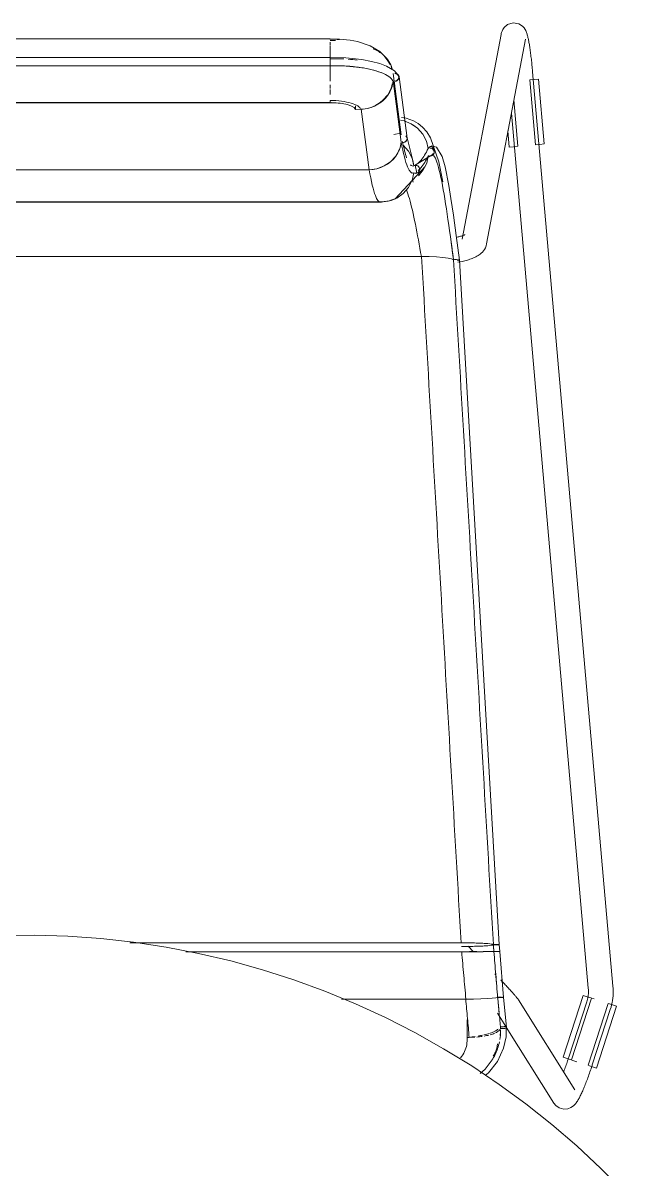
# Model space of a CAD drawing. Header units: millimetres. Extents: x 155927 to 317870, y -36033 to 97293.
# Drawn here: x 212878 to 213169, y 12593 to 13148 of the extents above; entities that cross this region are included whole.
import ezdxf

# ---------------------------------------------------------------- set-up
doc = ezdxf.new("R2010")
doc.units = ezdxf.units.MM
doc.header["$MEASUREMENT"] = 0
doc.layers.add('I-FURN', color=8, linetype='CONTINUOUS', lineweight=9)

msp = doc.modelspace()

# ---------------------------------------------------------------- linework, layer by layer
at = {"layer": 'I-FURN'}
for p, q in [((213112.83, 13147.45), (213111.25, 13146.12)), ((213112.83, 13147.45), (213115.58, 13148.28)), ((213115.58, 13148.28), (213118.34, 13147.8)), ((213118.34, 13147.8), (213119.99, 13146.75)), ((213109.69, 13142.69), (213090.88, 13043.4)), ((213109.78, 13143.1), (213109.69, 13142.69)), ((213109.92, 13143.62), (213109.78, 13143.1)), ((213110.13, 13144.24), (213109.92, 13143.62)), ((213110.5, 13145.04), (213110.13, 13144.24)), ((213111.25, 13146.12), (213110.5, 13145.04)), ((213119.99, 13146.75), (213120.85, 13145.85)), ((213120.85, 13145.85), (213121.33, 13145.14)), ((213121.33, 13145.14), (213121.63, 13144.58)), ((213121.63, 13144.58), (213121.85, 13144.11)), ((213121.85, 13144.11), (213122.02, 13143.68)), ((213122.02, 13143.68), (213122.16, 13143.28)), ((213122.16, 13143.28), (213122.28, 13142.88)), ((213122.28, 13142.88), (213122.4, 13142.48)), ((213122.4, 13142.48), (213122.51, 13142.08)), ((213122.51, 13142.08), (213122.61, 13141.67)), ((213026.79, 13140.5), (212731.93, 13140.5)), ((213026.79, 13140.33), (213026.79, 13140.5)), ((213031.3, 13140.42), (213026.79, 13140.5)), ((213026.79, 13140.48), (213026.79, 13140.2)), ((213026.79, 13139.01), (213026.79, 13137.26)), ((213026.79, 13136.98), (213026.79, 13134.4)), ((213036.51, 13139.9), (213031.3, 13140.42)), ((213040.01, 13139.25), (213036.51, 13139.9)), ((213046.16, 13137.23), (213040.01, 13139.25)), ((213050.88, 13134.36), (213046.16, 13137.23)), ((213102.67, 13041.16), (213121.48, 13140.45)), ((213122.61, 13141.67), (213122.71, 13141.24)), ((213122.71, 13141.24), (213122.81, 13140.8)), ((213122.81, 13140.8), (213122.9, 13140.34)), ((213122.9, 13140.34), (213123, 13139.86)), ((213123, 13139.86), (213123.1, 13139.37)), ((213123.1, 13139.37), (213123.19, 13138.85)), ((213123.19, 13138.85), (213123.28, 13138.32)), ((213123.28, 13138.32), (213123.38, 13137.77)), ((213123.38, 13137.77), (213123.47, 13137.2)), ((213123.47, 13137.2), (213123.56, 13136.61)), ((213123.56, 13136.61), (213123.65, 13136.01)), ((213026.79, 13131.46), (212731.93, 13131.46)), ((213026.79, 13131.22), (213026.79, 13134.24)), ((213026.79, 13134.23), (213026.79, 13131.22)), ((213026.79, 13131.46), (213026.79, 13127.61)), ((213034.35, 13131.32), (213026.79, 13131.46)), ((213026.79, 13131.39), (213026.79, 13131.46)), ((213026.79, 13131.2), (213026.79, 13131.39)), ((213026.79, 13130.89), (213026.79, 13131.2)), ((213026.79, 13130.5), (213026.79, 13130.89)), ((213042.23, 13130.52), (213034.35, 13131.32)), ((213052.85, 13132.52), (213050.88, 13134.36)), ((213054.52, 13130.45), (213052.85, 13132.52)), ((213123.65, 13136.01), (213123.74, 13135.39)), ((213123.74, 13135.39), (213123.83, 13134.76)), ((213123.83, 13134.76), (213123.92, 13134.11)), ((213123.92, 13134.11), (213124.01, 13133.44)), ((213124.01, 13133.44), (213124.1, 13132.77)), ((213124.1, 13132.77), (213124.18, 13132.08)), ((213124.18, 13132.08), (213124.27, 13131.38)), ((213124.27, 13131.38), (213124.35, 13130.67)), ((212731.93, 13127.5), (213026.79, 13127.5)), ((213026.79, 13130.05), (213026.79, 13130.5)), ((213026.79, 13129.56), (213026.79, 13130.05)), ((213026.79, 13129.06), (213026.79, 13129.56)), ((213026.79, 13128.58), (213026.79, 13129.06)), ((213026.79, 13128.17), (213026.79, 13128.58)), ((213026.79, 13127.84), (213026.79, 13128.17)), ((213026.79, 13127.61), (213026.79, 13127.84)), ((213026.79, 13123.72), (213026.79, 13127.53)), ((213026.79, 13127.53), (213026.79, 13123.72)), ((213033.01, 13127.42), (213026.79, 13127.5)), ((213039.57, 13126.89), (213033.01, 13127.42)), ((213043.59, 13126.3), (213039.57, 13126.89)), ((213046.95, 13129.65), (213042.23, 13130.52)), ((213048.02, 13125.33), (213043.59, 13126.3)), ((213050.99, 13128.57), (213046.95, 13129.65)), ((213051.46, 13124.24), (213048.02, 13125.33)), ((213054.16, 13127.38), (213050.99, 13128.57)), ((213057.99, 13125.08), (213054.16, 13127.38)), ((213055.86, 13128.18), (213054.52, 13130.45)), ((213124.35, 13130.67), (213124.43, 13129.95)), ((213124.43, 13129.95), (213124.51, 13129.23)), ((213124.51, 13129.23), (213124.59, 13128.49)), ((213124.59, 13128.49), (213124.66, 13127.76)), ((213124.66, 13127.76), (213124.74, 13127.01)), ((213124.74, 13127.01), (213124.81, 13126.26)), ((213124.81, 13126.26), (213124.88, 13125.51)), ((213124.88, 13125.51), (213124.95, 13124.76)), ((213026.79, 13123.52), (213026.79, 13119.97)), ((213057.4, 13123.75), (213061.24, 13094.06)), ((213061.26, 13090.51), (213057.42, 13120.21)), ((213058.17, 13117.78), (213057.85, 13120.22)), ((213059.88, 13122.69), (213057.99, 13125.08)), ((213060.24, 13122.19), (213064.09, 13092.42)), ((213123.54, 13120.62), (213126.3, 13089.21)), ((213123.67, 13120.64), (213125.73, 13120.82)), ((213124.95, 13124.76), (213124.96, 13124.6)), ((213163.91, 12681.28), (213124.96, 13124.6)), ((213125.73, 13120.82), (213127.78, 13121)), ((213127.78, 13121), (213130.54, 13089.59)), ((213026.79, 13118.34), (213026.79, 13116.5)), ((213026.79, 13115.98), (213026.79, 13113.51)), ((213026.79, 13109.66), (212731.93, 13109.66)), ((212731.93, 13109.6), (213026.79, 13109.6)), ((213026.79, 13109.6), (213029.82, 13109.49)), ((213029.82, 13109.49), (213032.67, 13109.17)), ((213032.67, 13109.17), (213035.17, 13108.66)), ((213035.17, 13108.66), (213037.15, 13107.99)), ((213117.86, 13088.47), (213115.88, 13110.95)), ((213037.15, 13107.99), (213038.5, 13107.2)), ((213038.5, 13107.2), (213039.14, 13106.34)), ((213039.14, 13106.34), (213039.14, 13108.01)), ((213039.14, 13106.34), (213041.86, 13106.41)), ((213041.86, 13106.41), (213045.72, 13077.13)), ((213114.67, 13104.58), (213151.95, 12680.23)), ((213060.89, 13101.12), (213062.63, 13100.75)), ((213062.64, 13100.75), (213060.9, 13101.12)), ((213063.63, 13102.09), (213061.36, 13102.38)), ((213066.15, 13099.35), (213062.64, 13100.75)), ((213067.23, 13100.8), (213063.63, 13102.09)), ((213069.24, 13097.18), (213066.15, 13099.35)), ((213066.87, 13098.93), (213069.24, 13097.18)), ((213069.5, 13099.45), (213067.23, 13100.8)), ((213071.67, 13097.68), (213069.5, 13099.45)), ((213073.66, 13095.43), (213071.67, 13097.68)), ((213061.12, 13094.84), (213057.63, 13094.15)), ((213063.85, 13093.09), (213063.56, 13093.48)), ((213064.04, 13092.65), (213063.85, 13093.09)), ((213064.11, 13092.18), (213064.04, 13092.65)), ((213064.04, 13091.71), (213064.11, 13092.18)), ((213064.08, 13092.49), (213067.05, 13080.88)), ((213071.72, 13094.35), (213069.24, 13097.18)), ((213073.46, 13091.03), (213071.72, 13094.35)), ((213075.48, 13092.61), (213073.66, 13095.43)), ((213079.47, 13080.89), (213075.48, 13092.61)), ((213112.93, 13095.99), (213113.63, 13088.1)), ((213061.73, 13090.35), (213062.23, 13090.32)), ((213062.23, 13090.32), (213062.72, 13090.4)), ((213064.76, 13086.14), (213062.25, 13089.02)), ((213062.72, 13090.4), (213063.17, 13090.59)), ((213063.17, 13090.59), (213063.56, 13090.89)), ((213063.56, 13090.89), (213063.85, 13091.27)), ((213063.85, 13091.27), (213064.04, 13091.71)), ((213074.36, 13087.4), (213073.46, 13091.03)), ((213074.83, 13087.57), (213074.36, 13087.4)), ((213074.36, 13087.4), (213074.83, 13087.56)), ((213076.18, 13088.62), (213075.27, 13088.32)), ((213075.33, 13087.61), (213075.82, 13087.53)), ((213075.83, 13087.53), (213075.33, 13087.61)), ((213075.82, 13087.53), (213076.28, 13087.34)), ((213076.28, 13087.34), (213075.83, 13087.53)), ((213078.37, 13088.09), (213076.18, 13088.62)), ((213076.28, 13087.34), (213076.67, 13087.03)), ((213076.67, 13087.03), (213076.28, 13087.34)), ((213076.67, 13087.03), (213076.97, 13086.64)), ((213076.97, 13086.64), (213076.67, 13087.03)), ((213076.97, 13086.64), (213077.16, 13086.18)), ((213077.17, 13086.18), (213076.97, 13086.64)), ((213081.14, 13083.45), (213078.37, 13088.09)), ((213115.67, 13088.28), (213113.63, 13088.1)), ((213117.73, 13088.46), (213115.67, 13088.28)), ((213128.49, 13089.41), (213126.43, 13089.22)), ((213130.54, 13089.59), (213128.49, 13089.41)), ((213053.03, 13078.93), (213056.14, 13081)), ((213056.14, 13081), (213058.63, 13083.75)), ((213066.51, 13082.75), (213064.76, 13086.14)), ((213067.4, 13079.03), (213066.51, 13082.75)), ((213067.05, 13080.88), (213067.37, 13079.01)), ((213077.04, 13084.84), (213067.65, 13079.13)), ((213074.41, 13083.92), (213073.62, 13080.3)), ((213073.63, 13080.3), (213074.41, 13083.91)), ((213074.89, 13083.77), (213074.41, 13083.92)), ((213074.41, 13083.91), (213074.89, 13083.76)), ((213075.39, 13083.74), (213074.89, 13083.77)), ((213074.89, 13083.76), (213075.39, 13083.73)), ((213075.88, 13083.83), (213075.39, 13083.74)), ((213075.39, 13083.73), (213075.88, 13083.82)), ((213076.33, 13084.03), (213075.88, 13083.83)), ((213075.88, 13083.82), (213076.33, 13084.03)), ((213076.7, 13084.35), (213076.33, 13084.03)), ((213076.33, 13084.03), (213076.71, 13084.35)), ((213076.99, 13084.75), (213076.7, 13084.35)), ((213076.71, 13084.35), (213077, 13084.75)), ((213077.18, 13085.21), (213076.99, 13084.75)), ((213077, 13084.75), (213077.18, 13085.21)), ((213077.16, 13086.18), (213077.23, 13085.7)), ((213077.24, 13085.7), (213077.17, 13086.18)), ((213077.23, 13085.7), (213077.18, 13085.21)), ((213077.18, 13085.21), (213077.24, 13085.7)), ((213081.37, 13071.23), (213079.47, 13080.89)), ((213082.55, 13078.45), (213081.14, 13083.45)), ((213045.72, 13077.13), (212713, 13077.13)), ((212713, 13077.13), (213045.72, 13077.13)), ((213045.72, 13077.13), (213049.49, 13077.61)), ((213049.49, 13077.61), (213053.03, 13078.93)), ((213072.93, 13078.65), (213058.33, 13062.95)), ((213069.22, 13075.56), (213066.34, 13075.51)), ((213066.51, 13071.81), (213067.4, 13075.52)), ((213067.4, 13079.03), (213067.87, 13079.19)), ((213067.87, 13079.19), (213067.4, 13079.03)), ((213067.87, 13075.37), (213067.4, 13075.53)), ((213067.4, 13075.52), (213067.87, 13075.36)), ((213067.87, 13079.19), (213068.37, 13079.23)), ((213068.37, 13079.23), (213067.87, 13079.19)), ((213068.37, 13075.33), (213067.87, 13075.37)), ((213067.87, 13075.36), (213068.37, 13075.32)), ((213068.92, 13075.42), (213068.08, 13079.32)), ((213068.37, 13079.23), (213068.86, 13079.15)), ((213068.86, 13079.15), (213068.37, 13079.23)), ((213068.86, 13075.41), (213068.37, 13075.33)), ((213068.37, 13075.32), (213068.86, 13075.41)), ((213068.86, 13079.15), (213069.31, 13078.95)), ((213069.31, 13078.95), (213068.86, 13079.15)), ((213069.31, 13075.61), (213068.86, 13075.41)), ((213068.86, 13075.41), (213069.31, 13075.61)), ((213069.31, 13078.95), (213069.69, 13078.63)), ((213069.7, 13078.63), (213069.31, 13078.95)), ((213069.69, 13075.93), (213069.31, 13075.61)), ((213069.31, 13075.61), (213069.7, 13075.92)), ((213071.98, 13076.98), (213069.58, 13074.14)), ((213069.59, 13074.14), (213071.99, 13076.98)), ((213069.69, 13078.63), (213069.99, 13078.23)), ((213069.99, 13076.33), (213069.69, 13075.93)), ((213069.99, 13078.23), (213069.7, 13078.63)), ((213069.7, 13075.92), (213069.99, 13076.33)), ((213069.99, 13078.23), (213070.17, 13077.77)), ((213070.18, 13077.77), (213069.99, 13078.23)), ((213070.17, 13076.79), (213069.99, 13076.33)), ((213069.99, 13076.33), (213070.18, 13076.79)), ((213070.17, 13077.77), (213070.24, 13077.28)), ((213070.24, 13077.28), (213070.17, 13076.79)), ((213070.25, 13077.28), (213070.18, 13077.77)), ((213070.18, 13076.79), (213070.25, 13077.28)), ((213073.62, 13080.3), (213071.98, 13076.98)), ((213071.99, 13076.98), (213073.63, 13080.3)), ((213084.35, 13069.44), (213082.55, 13078.45)), ((213066.48, 13071.75), (213064.75, 13068.42)), ((213064.76, 13068.42), (213066.49, 13071.75)), ((213062.25, 13065.55), (213059.11, 13063.38)), ((213059.11, 13063.37), (213062.25, 13065.54)), ((213064.75, 13068.42), (213062.25, 13065.55)), ((213062.25, 13065.54), (213064.76, 13068.42)), ((213085.38, 13063.12), (213084.35, 13069.44)), ((213051.75, 13061.53), (212706.97, 13061.53)), ((212706.97, 13061.53), (213051.75, 13061.53)), ((212707.5, 13061.38), (213012.3, 13061.38)), ((213012.3, 13061.38), (213051.21, 13061.38)), ((213054.96, 13061.82), (213051.21, 13061.38)), ((213055.54, 13062.01), (213051.75, 13061.54)), ((213051.75, 13061.53), (213055.54, 13062.01)), ((213059.43, 13063.55), (213054.96, 13061.82)), ((213059.11, 13063.38), (213055.54, 13062.01)), ((213055.54, 13062.01), (213059.11, 13063.37)), ((213058.33, 13062.95), (213056.4, 13062.25)), ((213086.57, 13055.1), (213085.38, 13063.12)), ((213087.92, 13045.17), (213086.57, 13055.1)), ((213088.33, 13044.42), (213087.84, 13044.32)), ((213089.47, 13033.32), (213087.92, 13045.17)), ((213088.8, 13044.52), (213088.33, 13044.42)), ((213089.24, 13044.63), (213088.8, 13044.52)), ((213089.67, 13044.73), (213089.24, 13044.63)), ((213090.06, 13044.84), (213089.67, 13044.73)), ((213090.43, 13044.95), (213090.06, 13044.84)), ((213090.76, 13045.06), (213090.43, 13044.95)), ((213091.07, 13045.16), (213090.76, 13045.06)), ((213091.33, 13045.26), (213091.07, 13045.16)), ((213091.57, 13045.36), (213091.33, 13045.26)), ((213091.76, 13045.45), (213091.57, 13045.36)), ((213091.91, 13045.52), (213091.76, 13045.45)), ((213092, 13045.57), (213091.91, 13045.52)), ((213092.07, 13045.61), (213092, 13045.57)), ((213092.1, 13045.63), (213092.07, 13045.61)), ((213100.09, 13036.69), (213099.56, 13036.23)), ((213100.62, 13037.2), (213100.09, 13036.69)), ((213101.13, 13037.8), (213100.62, 13037.2)), ((213101.61, 13038.49), (213101.13, 13037.8)), ((213102.05, 13039.28), (213101.61, 13038.49)), ((213102.41, 13040.17), (213102.05, 13039.28)), ((213102.67, 13041.16), (213102.41, 13040.17)), ((213071.06, 13035.03), (212687.66, 13035.03)), ((212687.66, 13035.03), (213071.06, 13035.03)), ((213074.83, 13034.97), (213071.06, 13035.03)), ((213071.14, 13035.03), (213074.83, 13034.97)), ((213078.36, 13034.82), (213074.83, 13034.97)), ((213074.89, 13034.97), (213078.37, 13034.82)), ((213081.47, 13034.58), (213078.36, 13034.82)), ((213078.41, 13034.82), (213081.47, 13034.58)), ((213083.96, 13034.27), (213081.47, 13034.58)), ((213081.5, 13034.58), (213083.96, 13034.27)), ((213085.71, 13033.9), (213083.96, 13034.27)), ((213083.97, 13034.27), (213085.71, 13033.9)), ((213086.61, 13033.5), (213085.71, 13033.9)), ((213085.71, 13033.9), (213086.61, 13033.5)), ((213087.08, 13033.52), (213086.61, 13033.5)), ((213086.61, 13033.5), (213087.08, 13033.52)), ((213087.58, 13033.53), (213087.08, 13033.52)), ((213087.08, 13033.52), (213087.58, 13033.53)), ((213088.07, 13033.52), (213087.58, 13033.53)), ((213087.58, 13033.53), (213088.07, 13033.52)), ((213088.52, 13033.5), (213088.07, 13033.52)), ((213088.07, 13033.52), (213088.53, 13033.5)), ((213088.91, 13033.46), (213088.52, 13033.5)), ((213088.53, 13033.5), (213088.91, 13033.46)), ((213088.56, 13033.13), (213088.94, 13033.17)), ((213088.94, 13033.17), (213088.56, 13033.13)), ((213089.37, 13032.41), (213088.67, 13032.29)), ((213089.21, 13033.42), (213088.91, 13033.46)), ((213088.91, 13033.46), (213089.21, 13033.42)), ((213088.94, 13033.17), (213089.23, 13033.21)), ((213089.23, 13033.21), (213088.94, 13033.17)), ((213090.06, 13032.53), (213089.37, 13032.41)), ((213089.41, 13033.26), (213089.47, 13033.32)), ((213089.48, 13033.31), (213089.42, 13033.26)), ((213089.48, 13033.31), (213108.76, 12701.41)), ((213090.75, 13032.67), (213090.06, 13032.53)), ((213091.41, 13032.81), (213090.75, 13032.67)), ((213092.07, 13032.96), (213091.41, 13032.81)), ((213092.71, 13033.12), (213092.07, 13032.96)), ((213093.34, 13033.3), (213092.71, 13033.12)), ((213093.96, 13033.48), (213093.34, 13033.3)), ((213094.56, 13033.67), (213093.96, 13033.48)), ((213095.16, 13033.88), (213094.56, 13033.67)), ((213095.74, 13034.1), (213095.16, 13033.88)), ((213096.31, 13034.33), (213095.74, 13034.1)), ((213096.87, 13034.59), (213096.31, 13034.33)), ((213097.42, 13034.86), (213096.87, 13034.59)), ((213097.95, 13035.15), (213097.42, 13034.86)), ((213098.5, 13035.47), (213097.95, 13035.15)), ((213099.03, 13035.83), (213098.5, 13035.47)), ((213099.56, 13036.23), (213099.03, 13035.83)), ((212883.68, 12705.97), (212867.68, 12705.83)), ((212899.67, 12705.48), (212883.68, 12705.97)), ((212915.63, 12704.35), (212899.67, 12705.48)), ((212931.53, 12702.58), (212915.63, 12704.35)), ((213090.31, 12702.3), (212929.74, 12702.3)), ((212929.74, 12702.3), (213090.31, 12702.3)), ((212947.35, 12700.18), (212931.53, 12702.58)), ((212963.06, 12697.14), (212947.35, 12700.18)), ((213090.58, 12697.98), (212956.83, 12697.98)), ((212956.83, 12697.98), (213090.58, 12697.98)), ((213094.1, 12702.27), (213090.31, 12702.3)), ((213090.42, 12700.51), (213094.1, 12700.54)), ((213094.36, 12697.99), (213090.58, 12697.98)), ((213090.58, 12697.98), (213094.36, 12697.99)), ((213096.37, 12697.99), (213093.8, 12700.66)), ((213097.66, 12702.2), (213094.1, 12702.27)), ((213094.1, 12700.54), (213097.65, 12700.62)), ((213097.93, 12697.99), (213094.36, 12697.99)), ((213094.36, 12697.99), (213097.93, 12697.99)), ((213094.37, 12698.11), (213097.92, 12698.1)), ((213097.93, 12698.1), (213094.37, 12698.11)), ((213097.65, 12700.62), (213100.77, 12700.74)), ((213100.79, 12702.07), (213097.66, 12702.2)), ((213101.06, 12698), (213097.93, 12697.99)), ((213097.93, 12697.99), (213101.06, 12698)), ((213100.77, 12700.74), (213103.27, 12700.9)), ((213103.29, 12701.91), (213100.79, 12702.07)), ((213101.05, 12698.09), (213103.54, 12698.08)), ((213103.55, 12698.08), (213101.05, 12698.09)), ((213101.06, 12698), (213103.57, 12698.01)), ((213103.56, 12698.01), (213101.07, 12698)), ((213103.27, 12700.9), (213105.02, 12701.1)), ((213105.04, 12701.72), (213103.29, 12701.91)), ((213103.54, 12698.08), (213105.3, 12698.07)), ((213105.3, 12698.07), (213103.55, 12698.08)), ((213105.31, 12698.02), (213103.57, 12698.01)), ((213103.57, 12698.01), (213105.32, 12698.02)), ((213105.02, 12701.1), (213105.92, 12701.31)), ((213105.93, 12701.51), (213105.04, 12701.72)), ((213106.2, 12698.04), (213105.31, 12698.02)), ((213105.32, 12698.02), (213106.2, 12698.04)), ((213105.92, 12701.31), (213106.39, 12701.3)), ((213106.4, 12701.51), (213105.93, 12701.51)), ((213106.19, 12698.05), (213106.66, 12698.05)), ((213106.67, 12698.05), (213106.2, 12698.05)), ((213106.67, 12698.04), (213106.2, 12698.04)), ((213106.2, 12698.04), (213106.67, 12698.04)), ((213106.39, 12701.3), (213106.89, 12701.3)), ((213106.9, 12701.52), (213106.4, 12701.51)), ((213106.66, 12698.05), (213107.16, 12698.05)), ((213107.16, 12698.05), (213106.67, 12698.05)), ((213107.17, 12698.04), (213106.67, 12698.04)), ((213106.67, 12698.04), (213107.17, 12698.04)), ((213106.89, 12701.3), (213107.38, 12701.3)), ((213107.39, 12701.51), (213106.9, 12701.52)), ((213107.16, 12698.05), (213107.65, 12698.05)), ((213107.65, 12698.05), (213107.16, 12698.05)), ((213107.66, 12698.04), (213107.17, 12698.04)), ((213107.17, 12698.04), (213107.66, 12698.04)), ((213107.38, 12701.3), (213107.83, 12701.31)), ((213107.84, 12701.5), (213107.39, 12701.51)), ((213107.65, 12698.05), (213108.1, 12698.05)), ((213108.11, 12698.05), (213107.65, 12698.05)), ((213108.11, 12698.04), (213107.66, 12698.04)), ((213107.66, 12698.04), (213108.11, 12698.04)), ((213107.83, 12701.31), (213108.21, 12701.33)), ((213108.22, 12701.48), (213107.84, 12701.5)), ((213108.1, 12698.05), (213108.48, 12698.05)), ((213108.49, 12698.05), (213108.11, 12698.05)), ((213108.49, 12698.04), (213108.11, 12698.04)), ((213108.11, 12698.04), (213108.49, 12698.04)), ((213108.21, 12701.33), (213108.51, 12701.35)), ((213108.51, 12701.46), (213108.22, 12701.48)), ((213108.48, 12698.05), (213108.78, 12698.05)), ((213108.78, 12698.05), (213108.49, 12698.05)), ((213108.78, 12698.04), (213108.49, 12698.04)), ((213108.49, 12698.04), (213108.79, 12698.04)), ((213108.7, 12701.43), (213108.51, 12701.46)), ((213108.51, 12701.35), (213108.7, 12701.38)), ((213108.76, 12701.41), (213108.7, 12701.43)), ((213108.7, 12701.38), (213108.76, 12701.41)), ((213109.04, 12698.05), (213108.77, 12701.41)), ((213108.78, 12698.05), (213108.97, 12698.05)), ((213108.97, 12698.05), (213108.78, 12698.04)), ((213108.97, 12698.05), (213108.78, 12698.05)), ((213108.79, 12698.04), (213108.97, 12698.05)), ((213108.97, 12698.05), (213109.04, 12698.05)), ((213109.04, 12698.05), (213108.97, 12698.05)), ((213108.97, 12698.05), (213109.04, 12698.05)), ((213109.04, 12698.05), (213108.97, 12698.05)), ((213109.04, 12698.05), (213110.86, 12675.85)), ((212978.63, 12693.48), (212963.06, 12697.14)), ((212994.05, 12689.2), (212978.63, 12693.48)), ((213009.28, 12684.31), (212994.05, 12689.2)), ((213107.14, 12686.8), (213106.65, 12687.31)), ((213024.3, 12678.81), (213009.28, 12684.31)), ((213109.95, 12683.83), (213109.49, 12684.32)), ((213110.4, 12683.36), (213109.95, 12683.83)), ((213110.84, 12682.89), (213110.4, 12683.36)), ((213111.27, 12682.42), (213110.84, 12682.89)), ((213111.69, 12681.97), (213111.27, 12682.42)), ((213112.11, 12681.53), (213111.69, 12681.97)), ((213112.51, 12681.09), (213112.11, 12681.53)), ((213112.9, 12680.67), (213112.51, 12681.09)), ((213113.28, 12680.25), (213112.9, 12680.67)), ((213163.92, 12681.24), (213163.91, 12681.28)), ((213163.99, 12680.1), (213163.92, 12681.24)), ((213039.1, 12672.72), (213024.3, 12678.81)), ((213099.82, 12675.12), (213096.37, 12675.04)), ((213096.38, 12675.04), (213099.81, 12675.12)), ((213099.81, 12675.12), (213102.91, 12675.23)), ((213102.92, 12675.23), (213099.88, 12675.12)), ((213102.91, 12675.23), (213105.39, 12675.38)), ((213105.39, 12675.38), (213102.95, 12675.23)), ((213105.39, 12675.38), (213107.13, 12675.56)), ((213107.13, 12675.56), (213105.41, 12675.38)), ((213108.01, 12675.75), (213107.13, 12675.56)), ((213107.13, 12675.56), (213108.02, 12675.75)), ((213108.48, 12675.75), (213108.01, 12675.75)), ((213108.02, 12675.75), (213108.49, 12675.75)), ((213108.5, 12675.95), (213108.03, 12675.94)), ((213108.03, 12675.94), (213108.5, 12675.95)), ((213108.98, 12675.74), (213108.48, 12675.75)), ((213108.49, 12675.75), (213108.99, 12675.74)), ((213109, 12675.95), (213108.5, 12675.95)), ((213108.5, 12675.95), (213109, 12675.95)), ((213109.47, 12675.75), (213108.98, 12675.74)), ((213108.99, 12675.74), (213109.48, 12675.75)), ((213109.49, 12675.94), (213109, 12675.95)), ((213109, 12675.95), (213109.49, 12675.94)), ((213109.93, 12675.76), (213109.47, 12675.75)), ((213109.48, 12675.75), (213109.93, 12675.76)), ((213109.94, 12675.93), (213109.49, 12675.94)), ((213109.49, 12675.94), (213109.94, 12675.93)), ((213109.93, 12675.76), (213110.31, 12675.77)), ((213110.31, 12675.77), (213109.93, 12675.76)), ((213110.31, 12675.77), (213110.61, 12675.8)), ((213110.6, 12675.8), (213110.31, 12675.77)), ((213110.62, 12675.9), (213110.32, 12675.92)), ((213110.32, 12675.92), (213110.61, 12675.9)), ((213110.61, 12675.9), (213110.8, 12675.87)), ((213110.61, 12675.8), (213110.8, 12675.82)), ((213110.8, 12675.87), (213110.62, 12675.9)), ((213110.87, 12675.85), (213110.8, 12675.87)), ((213110.8, 12675.87), (213110.86, 12675.85)), ((213110.86, 12675.85), (213110.8, 12675.82)), ((213110.8, 12675.82), (213110.87, 12675.85)), ((213110.87, 12675.85), (213112.29, 12661.35)), ((213113.65, 12679.85), (213113.28, 12680.25)), ((213114.01, 12679.46), (213113.65, 12679.85)), ((213114.35, 12679.08), (213114.01, 12679.46)), ((213114.68, 12678.72), (213114.35, 12679.08)), ((213114.99, 12678.37), (213114.68, 12678.72)), ((213115.3, 12678.03), (213114.99, 12678.37)), ((213115.58, 12677.71), (213115.3, 12678.03)), ((213115.86, 12677.4), (213115.58, 12677.71)), ((213116.11, 12677.1), (213115.86, 12677.4)), ((213116.36, 12676.82), (213116.11, 12677.1)), ((213116.59, 12676.56), (213116.36, 12676.82)), ((213116.8, 12676.31), (213116.59, 12676.56)), ((213117, 12676.06), (213116.8, 12676.31)), ((213117.19, 12675.83), (213117, 12676.06)), ((213117.37, 12675.61), (213117.19, 12675.83)), ((213117.54, 12675.39), (213117.37, 12675.61)), ((213117.72, 12675.16), (213117.54, 12675.39)), ((213117.9, 12674.9), (213117.72, 12675.16)), ((213149.47, 12676.81), (213139.78, 12646.81)), ((213143.82, 12645.5), (213153.51, 12675.51)), ((213149.47, 12676.81), (213151.42, 12676.18)), ((213151.42, 12676.18), (213153.39, 12675.55)), ((213151.72, 12675.62), (213151.58, 12674.97)), ((213151.83, 12676.27), (213151.72, 12675.62)), ((213151.92, 12676.93), (213151.83, 12676.27)), ((213151.98, 12677.59), (213151.92, 12676.93)), ((213151.96, 12680.23), (213152, 12679.57)), ((213152.01, 12678.25), (213151.98, 12677.59)), ((213152, 12679.57), (213152.02, 12678.91)), ((213152.02, 12678.91), (213152.01, 12678.25)), ((213153.61, 12675.48), (213154.77, 12675.1)), ((213163.68, 12674.4), (213163.84, 12675.54)), ((213163.84, 12675.54), (213163.94, 12676.67)), ((213163.94, 12676.67), (213164, 12677.81)), ((213164.02, 12678.96), (213163.99, 12680.1)), ((213164, 12677.81), (213164.02, 12678.96)), ((213032.4, 12675.02), (213092.52, 12675.02)), ((213092.52, 12675.02), (213032.4, 12675.02)), ((213053.63, 12666.04), (213039.1, 12672.72)), ((213092.52, 12675.02), (213096.28, 12675.04)), ((213096.28, 12675.04), (213092.64, 12675.02)), ((213118.12, 12674.58), (213117.9, 12674.9)), ((213145.42, 12630.99), (213118.12, 12674.58)), ((213151.21, 12673.67), (213142.5, 12646.86)), ((213151.22, 12673.7), (213151.21, 12673.67)), ((213151.41, 12674.33), (213151.22, 12673.7)), ((213151.58, 12674.97), (213151.41, 12674.33)), ((213161.58, 12672.9), (213151.89, 12642.9)), ((213153.91, 12643.15), (213162.63, 12669.97)), ((213165.62, 12671.6), (213155.93, 12641.59)), ((213161.7, 12672.87), (213163.67, 12672.23)), ((213162.63, 12669.97), (213162.96, 12671.06)), ((213162.96, 12671.06), (213163.24, 12672.16)), ((213163.24, 12672.16), (213163.49, 12673.28)), ((213163.49, 12673.28), (213163.68, 12674.4)), ((213163.67, 12672.23), (213165.62, 12671.6)), ((213067.89, 12658.78), (213053.63, 12666.04)), ((213093.23, 12655.22), (213093.23, 12664.97)), ((213107.95, 12668.21), (213112.01, 12661.73)), ((213081.85, 12650.96), (213067.89, 12658.78)), ((213112.08, 12656.79), (213112.17, 12662.25)), ((213112.22, 12661.39), (213135.25, 12624.62)), ((213094.22, 12656.46), (213093.17, 12656.46)), ((213110.87, 12651.14), (213112.08, 12656.79)), ((213095.48, 12642.58), (213081.85, 12650.96)), ((213105.39, 12645.53), (213107.3, 12649.22)), ((213107.96, 12644.83), (213110.87, 12651.14)), ((213108.77, 12633.67), (213095.48, 12642.58)), ((213101.89, 12640.96), (213105.39, 12645.53)), ((213103.63, 12639.3), (213107.96, 12644.83)), ((213141.73, 12646.18), (213139.78, 12646.81)), ((213140.53, 12641.14), (213140.76, 12641.79)), ((213140.76, 12641.79), (213141, 12642.44)), ((213141, 12642.44), (213141.23, 12643.11)), ((213141.23, 12643.11), (213141.47, 12643.78)), ((213141.47, 12643.78), (213141.7, 12644.46)), ((213141.7, 12644.46), (213141.93, 12645.15)), ((213143.7, 12645.54), (213141.73, 12646.18)), ((213141.93, 12645.15), (213142.16, 12645.84)), ((213142.16, 12645.84), (213142.39, 12646.53)), ((213142.39, 12646.53), (213142.5, 12646.86)), ((213143.92, 12645.47), (213146.4, 12644.67)), ((213153.98, 12642.22), (213152.01, 12642.86)), ((213153.27, 12641.22), (213153.52, 12641.95)), ((213153.52, 12641.95), (213153.76, 12642.69)), ((213153.76, 12642.69), (213153.91, 12643.15)), ((213155.93, 12641.59), (213153.98, 12642.22)), ((213099.56, 12639.01), (213101.89, 12640.96)), ((213101.92, 12637.93), (213103.63, 12639.3)), ((213140.06, 12639.88), (213140.29, 12640.5)), ((213140.29, 12640.5), (213140.53, 12641.14)), ((213151.25, 12635.54), (213151.5, 12636.22)), ((213151.5, 12636.22), (213151.76, 12636.91)), ((213151.76, 12636.91), (213152.01, 12637.61)), ((213152.01, 12637.61), (213152.27, 12638.32)), ((213152.27, 12638.32), (213152.52, 12639.03)), ((213152.52, 12639.03), (213152.77, 12639.75)), ((213152.77, 12639.75), (213153.02, 12640.48)), ((213153.02, 12640.48), (213153.27, 12641.22)), ((213121.69, 12624.24), (213108.77, 12633.67)), ((213149.01, 12630.07), (213149.25, 12630.61)), ((213149.25, 12630.61), (213149.5, 12631.18)), ((213149.5, 12631.18), (213149.74, 12631.75)), ((213149.74, 12631.75), (213149.99, 12632.35)), ((213149.99, 12632.35), (213150.24, 12632.96)), ((213150.24, 12632.96), (213150.49, 12633.59)), ((213150.49, 12633.59), (213150.74, 12634.23)), ((213150.74, 12634.23), (213150.99, 12634.88)), ((213150.99, 12634.88), (213151.25, 12635.54)), ((213146.15, 12624.76), (213146.43, 12625.16)), ((213146.43, 12625.16), (213146.68, 12625.54)), ((213146.68, 12625.54), (213146.92, 12625.93)), ((213146.92, 12625.93), (213147.16, 12626.33)), ((213147.16, 12626.33), (213147.39, 12626.74)), ((213147.39, 12626.74), (213147.62, 12627.17)), ((213147.62, 12627.17), (213147.85, 12627.61)), ((213147.85, 12627.61), (213148.08, 12628.07)), ((213148.08, 12628.07), (213148.31, 12628.54)), ((213148.31, 12628.54), (213148.54, 12629.03)), ((213148.54, 12629.03), (213148.78, 12629.54)), ((213148.78, 12629.54), (213149.01, 12630.07)), ((213134.22, 12614.29), (213121.69, 12624.24)), ((213136.15, 12623.5), (213135.25, 12624.62)), ((213136.15, 12623.5), (213137.88, 12622.28)), ((213137.88, 12622.28), (213140.11, 12621.69)), ((213140.11, 12621.69), (213142.08, 12621.86)), ((213142.08, 12621.86), (213143.46, 12622.39)), ((213143.46, 12622.39), (213144.37, 12622.95)), ((213144.37, 12622.95), (213145, 12623.47)), ((213145, 12623.47), (213145.47, 12623.94)), ((213145.47, 12623.94), (213145.84, 12624.36)), ((213145.84, 12624.36), (213146.15, 12624.76)), ((213146.34, 12603.85), (213134.22, 12614.29)), ((213158.04, 12592.94), (213146.34, 12603.85)), ((213169.29, 12581.56), (213158.04, 12592.94))]:
    msp.add_line(p, q, dxfattribs=at)
for centre, major_axis, ratio, start_param, end_param in [((213026.79, 13136.22), (-12.4, 0), 0.287441, 4.492176, 4.712389), ((213026.79, 13124.75), (0, -15.75), 0.000004, 0.290246, 0.472486), ((213062.14, 13092.19), (-1.96, 0), 0.955139, 1.359855, 3.903556), ((213045.59, 13092.2), (-15.78, 0), 0.955139, 2.545839, 2.787386), ((213045.59, 13092.2), (-15.78, 0), 0.955139, 2.787556, 3.029056), ((213045.59, 13092.2), (-15.78, 0), 0.955139, 1.579038, 2.545717)]:
    msp.add_ellipse(centre, major_axis=major_axis, ratio=ratio, start_param=start_param, end_param=end_param, dxfattribs=at)
for points in [[(213026.79, 13140.41), (213028.36, 13140.42), (213029.87, 13140.34), (213031.3, 13140.2)], [(213026.79, 13130.93), (213029, 13130.97), (213031.21, 13130.94), (213033.39, 13130.83)], [(213035.59, 13130.69), (213037.07, 13130.58), (213038.52, 13130.43), (213039.94, 13130.25)], [(213056.33, 13127.09), (213056.47, 13126.73), (213056.58, 13126.37), (213056.66, 13126)], [(213041.86, 13106.41), (213043.15, 13106.45), (213045.65, 13106.81), (213049.25, 13108.22), (213052.4, 13110.41), (213054.93, 13113.25), (213056.69, 13116.59), (213057.27, 13118.97), (213057.42, 13120.21)], [(213051.63, 13124.17), (213053.09, 13123.6), (213055.55, 13122.33), (213056.86, 13120.93), (213057.22, 13120.2)], [(213056.96, 13118.69), (213056.65, 13117.31), (213056.14, 13115.94), (213055.45, 13114.68)], [(213026.79, 13110.73), (213028.68, 13110.7), (213032.42, 13110.44), (213037.21, 13109.48), (213040.54, 13108.08), (213041.48, 13106.98), (213041.61, 13106.42)], [(213035.16, 13108.71), (213033.11, 13109.26), (213030.39, 13109.54), (213027.62, 13109.64)], [(213054.58, 13113.33), (213053.15, 13111.28), (213051.17, 13109.66), (213048.95, 13108.35)], [(213047.96, 13107.87), (213047.13, 13107.5), (213046.27, 13107.15), (213045.39, 13106.96)], [(213061.26, 13090.51), (213062.29, 13085.01), (213064.33, 13076.95), (213066.38, 13074.98), (213067.4, 13075.53)], [(213061.89, 13090.72), (213062.55, 13087.6), (213063.21, 13084.68), (213063.87, 13082.95)], [(213065.77, 13079.45), (213066.31, 13078.88), (213066.86, 13078.74), (213067.4, 13079.03)], [(213066.88, 13072.19), (213066.92, 13071.82), (213066.97, 13071.44), (213067.01, 13071.06)], [(213051.21, 13061.38), (213051.39, 13061.38), (213051.57, 13061.44), (213051.75, 13061.54)], [(213085.51, 13042.09), (213085.87, 13039.25), (213086.23, 13036.38), (213086.59, 13033.51)], [(213071.14, 13035.03), (213074.33, 12979.67), (213077.53, 12924.25), (213080.72, 12868.79)], [(213105.93, 12701.51), (213102.71, 12756.91), (213096.27, 12867.67), (213089.83, 12978.27), (213086.61, 13033.5)], [(213080.72, 12868.79), (213083.92, 12813.33), (213087.12, 12757.83), (213090.31, 12702.3)], [(213090.58, 12697.98), (213090.92, 12694.15), (213091.26, 12690.32), (213091.61, 12686.49)], [(213105.92, 12701.31), (213105.97, 12700.76), (213106.06, 12699.68), (213106.15, 12698.6), (213106.19, 12698.05)], [(213105.93, 12701.51), (213105.98, 12700.93), (213106.07, 12699.77), (213106.15, 12698.62), (213106.2, 12698.04)], [(213108.01, 12675.75), (213107.71, 12679.46), (213107.11, 12686.89), (213106.5, 12694.32), (213106.2, 12698.04)], [(213091.61, 12686.49), (213091.95, 12682.66), (213092.29, 12678.84), (213092.64, 12675.02)], [(213108.02, 12675.75), (213108.26, 12673.23), (213108.74, 12668.19), (213109.21, 12663.24), (213109.45, 12660.8)], [(213108.05, 12675.75), (213108.28, 12673.44), (213108.51, 12671.13), (213108.74, 12668.86)], [(213092.52, 12675.02), (213092.83, 12671.88), (213093.42, 12665.63), (213093.96, 12659.49), (213094.22, 12656.46)], [(213104.44, 12658.52), (213105.26, 12658.79), (213106.07, 12659.07), (213106.62, 12659.37)], [(213106.45, 12658.43), (213105.86, 12658.18), (213105.2, 12657.95), (213104.47, 12657.74)], [(213106.87, 12659.49), (213107.51, 12659.8), (213107.9, 12660.12), (213108.23, 12660.44)], [(213109.42, 12659.26), (213109.41, 12658), (213109.31, 12656.74), (213109.13, 12655.5)], [(213109.22, 12657.29), (213109.33, 12658.17), (213109.35, 12659.07), (213109.35, 12659.97)], [(213093.17, 12656.46), (213093.22, 12655.96), (213093.23, 12655.45), (213093.23, 12654.94)], [(213097, 12656.56), (213096.09, 12656.5), (213095.17, 12656.47), (213094.22, 12656.46)], [(213095.63, 12656.7), (213096.11, 12656.75), (213096.58, 12656.82), (213097.04, 12656.88)], [(213100.57, 12656.93), (213099.72, 12656.81), (213098.85, 12656.69), (213097.93, 12656.63)], [(213098.74, 12657.14), (213099.43, 12657.26), (213100.08, 12657.39), (213100.74, 12657.53)], [(213101.4, 12657.68), (213102.33, 12657.89), (213103.27, 12658.12), (213104.12, 12658.37)], [(213103.8, 12657.56), (213103.06, 12657.38), (213102.25, 12657.22), (213101.42, 12657.07)], [(213100.96, 12640.14), (213100.53, 12639.73), (213100.08, 12639.34), (213099.62, 12638.96)]]:
    msp.add_open_spline(points, degree=3, dxfattribs=at)
for points, knots in [([(213051.49, 13133.63), (213050.76, 13134.16), (213049.51, 13134.88), (213048.18, 13135.51), (213047.67, 13135.71)], [0.5455526, 0.5455526, 0.5455526, 0.5455526, 0.6666667, 0.739481, 0.739481, 0.739481, 0.739481]), ([(213056.92, 13126.02), (213056.81, 13126.39), (213056.29, 13127.9), (213054.92, 13130.4), (213053.24, 13132.23), (213052.29, 13133.01)], [0.1134959, 0.1134959, 0.1134959, 0.1134959, 0.1666667, 0.3333333, 0.5, 0.5, 0.5, 0.5]), ([(213026.79, 13127.53), (213029.13, 13127.57), (213033.79, 13127.5), (213040.63, 13126.87), (213046.74, 13125.78), (213049.96, 13124.77), (213051.45, 13124.23)], [0.0000052, 0.0000052, 0.0000052, 0.0000052, 0.1666667, 0.3333333, 0.5, 0.6602535, 0.6602535, 0.6602535, 0.6602535]), ([(213058.18, 13123.78), (213058.35, 13123.78), (213058.63, 13123.74), (213059.02, 13123.59), (213059.43, 13123.34), (213059.89, 13122.81), (213060.14, 13121.95), (213059.91, 13121.16), (213059.52, 13120.63), (213059.13, 13120.31), (213058.83, 13120.17), (213058.67, 13120.12)], [-0.875, -0.875, -0.875, -0.875, -0.8125, -0.765625, -0.71875, -0.625, -0.5, -0.375, -0.3125, -0.25, -0.1875, -0.1875, -0.1875, -0.1875]), ([(213058.27, 13120.03), (213058.42, 13120.03), (213058.64, 13120.06), (213058.93, 13120.15), (213059.2, 13120.26), (213059.51, 13120.46), (213059.83, 13120.76), (213060.07, 13121.13), (213060.2, 13121.49), (213060.25, 13121.8), (213060.25, 13122.07), (213060.22, 13122.34), (213060.15, 13122.58), (213060.03, 13122.83), (213059.84, 13123.13), (213059.52, 13123.44), (213059.12, 13123.66), (213058.77, 13123.76), (213058.51, 13123.79), (213058.34, 13123.8), (213058.27, 13123.8)], [0.1111111, 0.1111111, 0.1111111, 0.1111111, 0.1666667, 0.1944444, 0.2222222, 0.2777778, 0.3333333, 0.3888889, 0.4444444, 0.4791667, 0.5138889, 0.5486111, 0.5833333, 0.6180556, 0.6527778, 0.7222222, 0.7916667, 0.8263889, 0.8611111, 0.8888889, 0.8888889, 0.8888889, 0.8888889]), ([(213068.08, 13079.32), (213069.02, 13079.78), (213071.11, 13081.57), (213073.2, 13085), (213074.36, 13087.4)], [0.0974617, 0.0974617, 0.0974617, 0.0974617, 0.5, 1, 1, 1, 1]), ([(213074.36, 13087.4), (213075.39, 13088.96), (213076.64, 13088.73), (213077.9, 13085.82), (213078.13, 13085.19)], [0, 0, 0, 0, 0.25, 0.3070827, 0.3070827, 0.3070827, 0.3070827]), ([(213069.53, 13076.79), (213069.99, 13077.18), (213071.62, 13078.85), (213073.24, 13081.51), (213074.41, 13083.92)], [0.3036932, 0.3036932, 0.3036932, 0.3036932, 0.5, 1, 1, 1, 1]), ([(213076.24, 13084.8), (213076.65, 13084.6), (213078.07, 13083), (213080.51, 13074.7), (213083.56, 13056.27), (213085.59, 13041.05), (213086.61, 13033.5)], [0.1500589, 0.1500589, 0.1500589, 0.1500589, 0.25, 0.5, 0.75, 1, 1, 1, 1]), ([(213045.72, 13077.13), (213046.72, 13071.41), (213048.55, 13063.76), (213050.39, 13061.38), (213051.21, 13061.38)], [0, 0, 0, 0, 0.5, 0.9107153, 0.9107153, 0.9107153, 0.9107153]), ([(213063.76, 13067.31), (213064.25, 13066.16), (213065.71, 13061.91), (213068.14, 13051.2), (213070.09, 13040.42), (213071.06, 13035.03)], [0.375, 0.375, 0.375, 0.375, 0.5, 0.75, 1, 1, 1, 1]), ([(213090.31, 12702.3), (213091.59, 12702.3), (213094.14, 12702.28), (213097.74, 12702.2), (213100.91, 12702.08), (213104.27, 12701.86), (213105.65, 12701.65), (213105.93, 12701.51)], [-1, -1, -1, -1, -0.833333, -0.666667, -0.5, -0.333333, 0, 0, 0, 0]), ([(213105.92, 12701.31), (213105.63, 12701.16), (213104.24, 12700.95), (213100.89, 12700.73), (213097.73, 12700.61), (213094.17, 12700.53), (213091.66, 12700.51), (213090.42, 12700.51)], [-1, -1, -1, -1, -0.6666667, -0.5, -0.3333333, -0.1666667, -0.003964, -0.003964, -0.003964, -0.003964]), ([(213108.77, 12701.41), (213108.77, 12701.39), (213108.63, 12701.36), (213108.23, 12701.33), (213107.85, 12701.31), (213107.39, 12701.3), (213106.89, 12701.29), (213106.39, 12701.3), (213106.07, 12701.3), (213105.92, 12701.31)], [-0.5, -0.5, -0.5, -0.5, -0.375, -0.3125, -0.25, -0.1875, -0.125, -0.0625, 0, 0, 0, 0]), ([(213105.93, 12701.51), (213106.15, 12701.51), (213106.65, 12701.52), (213107.28, 12701.52), (213107.74, 12701.5), (213108.15, 12701.49), (213108.61, 12701.46), (213108.77, 12701.42), (213108.77, 12701.41)], [-1, -1, -1, -1, -0.90625, -0.8125, -0.765625, -0.71875, -0.625, -0.501507, -0.501507, -0.501507, -0.501507]), ([(213107.52, 12682.05), (213107.38, 12683.7), (213106.94, 12689.03), (213106.5, 12694.36), (213106.2, 12698.05)], [0.2766114, 0.2766114, 0.2766114, 0.2766114, 0.5, 1, 1, 1, 1]), ([(213109.45, 12660.8), (213109.31, 12660.41), (213108.75, 12659.66), (213107.61, 12658.96), (213106.93, 12658.64)], [0, 0, 0, 0, 0.1666667, 0.3309695, 0.3309695, 0.3309695, 0.3309695]), ([(213109.35, 12661.53), (213109.57, 12661.52), (213110.06, 12661.53), (213110.81, 12661.61), (213111.48, 12661.77), (213111.91, 12661.94), (213112.06, 12662.06), (213112.11, 12662.1)], [-1, -1, -1, -1, -0.90625, -0.8125, -0.71875, -0.625, -0.5625, -0.5625, -0.5625, -0.5625]), ([(213112.24, 12661.21), (213112.22, 12661.18), (213112.18, 12661.14), (213112.07, 12661.06), (213111.88, 12660.96), (213111.56, 12660.86), (213111.16, 12660.78), (213110.81, 12660.75), (213110.43, 12660.73), (213109.99, 12660.74), (213109.63, 12660.77), (213109.45, 12660.8)], [0.5555556, 0.5555556, 0.5555556, 0.5555556, 0.5833333, 0.6180556, 0.6527778, 0.7222222, 0.7916667, 0.8263889, 0.8611111, 0.9305556, 1, 1, 1, 1]), ([(213093.17, 12656.46), (213093.39, 12654.08), (213092.76, 12650.48), (213090.83, 12647.48), (213090.06, 12646.57)], [0, 0, 0, 0, 0.3333333, 0.5, 0.5, 0.5, 0.5]), ([(213108.87, 12654.22), (213108.43, 12652.11), (213107.42, 12649.03), (213105.79, 12646.26), (213105.2, 12645.39)], [0.1763318, 0.1763318, 0.1763318, 0.1763318, 0.3333333, 0.408557, 0.408557, 0.408557, 0.408557]), ([(213105.92, 12647.46), (213106.26, 12648.05), (213107.29, 12649.9), (213107.78, 12651.88), (213108.01, 12653.25)], [0.6175454, 0.6175454, 0.6175454, 0.6175454, 0.6666667, 0.7702374, 0.7702374, 0.7702374, 0.7702374])]:
    msp.add_open_spline(points, degree=3, knots=knots, dxfattribs=at)

doc.saveas('drawing.dxf')
